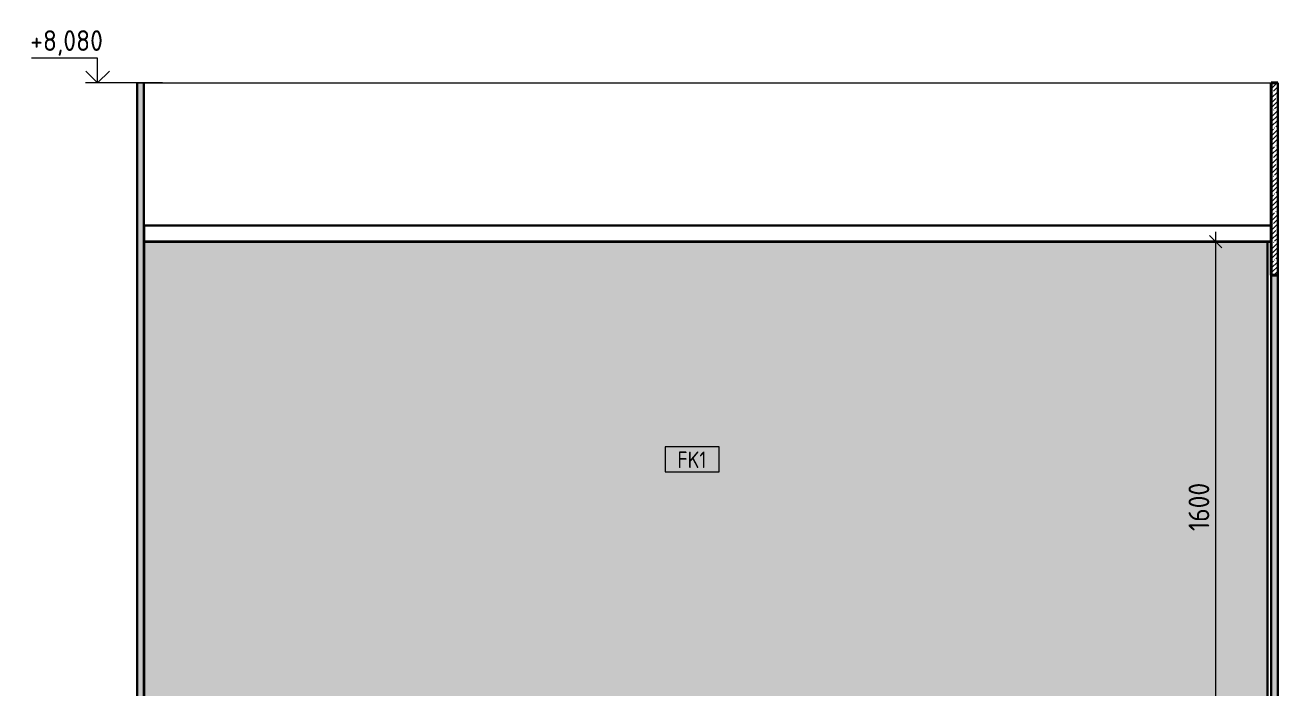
# Model space of a CAD drawing. Header units: millimetres. Extents: x 68869 to 96007, y -1987 to 27400.
# Drawn here: x 87944 to 91728, y 6251 to 8255 of the extents above; entities that cross this region are included whole.
import ezdxf

# ---------------------------------------------------------------- set-up
doc = ezdxf.new("R2010")
doc.units = ezdxf.units.MM
for name, color, linetype, lineweight in [('A-ANNO-DIMS', 7, 'Continuous', 9), ('A-ANNO-DIMS-25', 7, 'Continuous', 9), ('A-FLOR', 7, 'Continuous', 9), ('A-WALL-IDEN', 7, 'Continuous', 9), ('A-WALL-PATT', 7, 'Continuous', 9), ('G-ANNO-DIMS', 7, 'Continuous', 9), ('G-ANNO-DIMS-1', 7, 'Continuous', 20)]:
    doc.layers.add(name, color=color, linetype=linetype, lineweight=lineweight)
for name, color, linetype, lineweight, true_color in [('A-CLNG-FNSH-1', 7, 'Continuous', 30, 0x3c3c3c), ('A-WALL-4', 7, 'Continuous', 30, 0x3c3c3c), ('A-WALL-5', 7, 'Continuous', 40, 0x3c3c3c), ('A-WALL-FNSH-2', 7, 'Continuous', 30, 0x3c3c3c), ('I-WALL-1', 7, 'Continuous', 9, 0x787878)]:
    doc.layers.add(name, color=color, linetype=linetype, lineweight=lineweight, true_color=true_color)
doc.styles.add('GOST Common_1', font='GOST_Common.ttf', dxfattribs={"width": 0.9, "height": 50})
doc.styles.add('ISOCPEUR', font='isocpeur.ttf', dxfattribs={"width": 0.9, "height": 62.5})
doc.dimstyles.new('ISO-2_5_0_9К_БОЛЬШОЙ', dxfattribs={"dimscale": 304.8, "dimtxt": 62.248823, "dimasz": 0.123031, "dimexe": 0.098425, "dimexo": 0.246063, "dimgap": 0, "dimtad": 1, "dimdec": 0, "dimrnd": 10, "dimzin": 0, "dimdsep": 46, "dimtxsty": 'ISOCPEUR', "dimblk1": 'OBLIQUE', "dimblk2": 'OBLIQUE', "dimsah": 1, "dimcen": 0.09, "dimdle": 0.098425, "dimazin": 0, "dimtfac": 1, "dimtdec": 4, "dimtix": 1, "dimtmove": 0, "dimatfit": 3, "dimfxl": 1, "dimtvp": 1, "dimtolj": 1, "dimtzin": 0, "dimarcsym": 2})
pattern_1 = [(0, (64827.994, 0), (30.48, 7.62), [2.515, -20.345, 2.515, -20.345, -121.92]), (0, (64827.994, 0), (30.48, 7.62), [-45.72, 2.515, -43.205, 2.515, -20.345, -53.34]), (0, (64827.994, 0), (30.48, 7.62), [-114.3, 2.515, -12.725, 2.515, -35.585]), (120, (64839.424, 3.81), (-21.8391136, 22.5864543), [2.515, -20.345, 2.515, -20.345, -121.92]), (120, (64839.424, 3.81), (-21.8391136, 22.5864543), [-45.72, 2.515, -43.205, 2.515, -20.345, -53.34]), (120, (64839.424, 3.81), (-21.8391136, 22.5864543), [-114.3, 2.515, -12.725, 2.515, -35.585]), (240, (64843.234, 19.05), (-8.6408864, -30.2064543), [2.515, -20.345, 2.515, -20.345, -121.92]), (240, (64843.234, 19.05), (-8.6408864, -30.2064543), [-45.72, 2.515, -43.205, 2.515, -20.345, -53.34]), (240, (64843.234, 19.05), (-8.6408864, -30.2064543), [-114.3, 2.515, -12.725, 2.515, -35.585])]

# ---------------------------------------------------------------- blocks, each defined once
blk = doc.blocks.new('Высотные отметки - Стрелка_Верх-17668718-Развертка 2_16-4')
at = {"layer": 'G-ANNO-DIMS'}
for p, q in [((23335.5, 8155), (23135.5, 8155)), ((23335.5, 8080), (23335.5, 8155)), ((23373.4, 8080), (23298.4, 8080))]:
    blk.add_line(p, q, dxfattribs=at)
at = {"layer": 'G-ANNO-DIMS-1'}
for q in [(23300.1, 8115.4), (23370.8, 8115.4)]:
    blk.add_line((23335.5, 8080), q, dxfattribs=at)
blk = doc.blocks.new('DIMBLOCK56-Развертка 2_16-4')
at = {"layer": 'A-ANNO-DIMS-25', "lineweight": 20}
for p, q in [((91540.1, 7601), (91521.4, 7619.8)), ((91540.1, 7601), (91558.9, 7582.2)), ((91540.1, 6000), (91521.4, 6018.7)), ((91540.1, 6000), (91558.9, 5981.2))]:
    blk.add_line(p, q, dxfattribs=at)
at = {"layer": 'A-ANNO-DIMS-25'}
for p, q in [((91540.1, 7631), (91540.1, 6000)), ((91491.6, 7601), (91570.1, 7601)), ((91540.1, 7601), (91491.6, 7601)), ((91491.6, 6000), (91570.1, 6000)), ((91540.1, 6000), (91491.6, 6000))]:
    blk.add_line(p, q, dxfattribs=at)
at = {"layer": 'A-ANNO-DIMS-25', "color": 0, "insert": (91458.5, 6726.9), "char_height": 62.5, "width": 176.691, "attachment_point": 1, "rotation": 90, "line_spacing_factor": 1.149209, "style": 'ISOCPEUR'}
blk.add_mtext('1600', dxfattribs=at)
blk = doc.blocks.new('_Oblique')
at = {"color": 0, "linetype": 'ByBlock', "lineweight": -2}
blk.add_line((-0.5, -0.5), (0.5, 0.5), dxfattribs=at)
blk = doc.blocks.new('М_стена_0001 - Типоразмер_без рамки-25382661-Развертка 2_16-4')
at = {"layer": 'A-WALL-IDEN'}
for p, q in [((25213.2, 6981), (25049.9, 6981)), ((25049.9, 6981), (25049.9, 6906)), ((25213.2, 6906), (25213.2, 6981)), ((25049.9, 6906), (25213.2, 6906))]:
    blk.add_line(p, q, dxfattribs=at)

msp = doc.modelspace()

# ---------------------------------------------------------------- hatches: boundary and pattern name
at = {"layer": 'A-WALL-PATT'}
msp.add_hatch(color=256, dxfattribs=at).paths.add_polyline_path([(90105.6, 6000), (91302.5, 6000), (91437.7, 6036.2), (91437.7, 6000), (91697, 6000), (91697, 7600), (88304, 7600), (88304, 6000), (90005.4, 6000)])
at = {"layer": 'I-WALL-1'}
h = msp.add_hatch(dxfattribs=at)
h.set_pattern_fill('FP_13', color=256, style=0, pattern_type=2)
h.set_pattern_definition(pattern_1)
h.paths.add_polyline_path([(88283, 4200), (88303, 4200), (88303, 8080), (88283, 8080), (88283, 4671.7)])
h = msp.add_hatch(dxfattribs=at)
h.set_pattern_fill('FP_16', color=256, style=0, pattern_type=2)
h.set_pattern_definition([(45, (64827.994, 0), (-14.25598, 14.25598), []), (45, (64842.25, 0), (-14.25598, 14.25598), [25.202, -5.04, 0.8382, -4.202])])
h.paths.add_polyline_path([(91708, 7500), (91728, 7500), (91728, 8080), (91708, 8080), (91708, 7593.3)])
h = msp.add_hatch(dxfattribs=at)
h.set_pattern_fill('FP_13', color=256, style=0, pattern_type=2)
h.set_pattern_definition(pattern_1)
h.paths.add_polyline_path([(91708, 5000), (91728, 5000), (91728, 5695.2), (91708, 5620.5), (91708, 5036.9)])
h.paths.add_polyline_path([(91728, 5735.2), (91728, 7500), (91708, 7500), (91708, 5735.2)])

# ---------------------------------------------------------------- linework, layer by layer
at = {"layer": 'A-CLNG-FNSH-1'}
for p, q in [((91707, 7650), (88304, 7650)), ((88304, 7650), (88304, 7600)), ((91707, 7600), (91707, 7650)), ((91707, 7601), (88304, 7601)), ((88304, 7600), (91707, 7600))]:
    msp.add_line(p, q, dxfattribs=at)
at = {"layer": 'A-FLOR'}
msp.add_line((88282.4, 8080), (91708, 8080), dxfattribs=at)
at = {"layer": 'A-WALL-4'}
for p, q in [((88283, 8080.2), (88283, 4200)), ((88303, 7600), (88303, 8080.2)), ((91708, 8080.2), (91708, 7600)), ((91728, 5735.2), (91728, 8080.2))]:
    msp.add_line(p, q, dxfattribs=at)
at = {"layer": 'A-WALL-5'}
for p, q in [((91708, 8080), (91708, 7500)), ((91728.5, 8080), (91708, 8080)), ((91708, 7500), (91728.5, 7500))]:
    msp.add_line(p, q, dxfattribs=at)
at = {"layer": 'A-WALL-FNSH-2'}
for p, q in [((88304, 7600), (88303, 7600)), ((88303, 7600), (88303, 4200)), ((88304, 6000), (88304, 7600)), ((91697, 7600), (91697, 5735.2)), ((91708, 7600), (91707, 7600)), ((91708, 5735.2), (91708, 7600))]:
    msp.add_line(p, q, dxfattribs=at)
at = {"layer": 'G-ANNO-DIMS'}
msp.add_line((88359.6, 8080), (88163.5, 8080), dxfattribs=at)

# ---------------------------------------------------------------- block references
at = {"layer": 'A-WALL-IDEN'}
msp.add_blockref('М_стена_0001 - Типоразмер_без рамки-25382661-Развертка 2_16-4', (64828, 0), dxfattribs=at)
at = {"layer": 'G-ANNO-DIMS'}
msp.add_blockref('Высотные отметки - Стрелка_Верх-17668718-Развертка 2_16-4', (64828, 0), dxfattribs=at)

# ---------------------------------------------------------------- texts
at = {"layer": 'A-WALL-IDEN', "insert": (89914.7, 6967.4), "char_height": 50, "width": 111.835, "attachment_point": 1, "style": 'GOST Common_1'}
msp.add_mtext('FK1', dxfattribs=at)

# ---------------------------------------------------------------- dimensions: what is measured, and where the dimension line sits
at = {"layer": 'A-ANNO-DIMS'}
dim = msp.add_linear_dim(base=(91540.1, 6000), p1=(91566.6, 7601), p2=(91566.6, 6000), angle=90, dimstyle='ISO-2_5_0_9К_БОЛЬШОЙ', override={"dimpost": '<>', "dimfxl": 1601}, dxfattribs=at)
dim.commit()
dim.dimension.update_dxf_attribs({"geometry": 'DIMBLOCK56-Развертка 2_16-4', "text_midpoint": (91508.9, 6800.5)})

# ---------------------------------------------------------------- next in the draw order: texts
at = {"layer": 'G-ANNO-DIMS', "insert": (87959.8, 8239.2), "char_height": 62.5, "width": 254.705, "attachment_point": 1, "line_spacing_factor": 1.149209, "style": 'ISOCPEUR', "bg_fill": 3, "box_fill_scale": 1.25, "bg_fill_color": 256, "bg_fill_true_color": 13158600, "bg_fill_transparency": 0}
msp.add_mtext('+8,080', dxfattribs=at)

doc.saveas('drawing.dxf')
